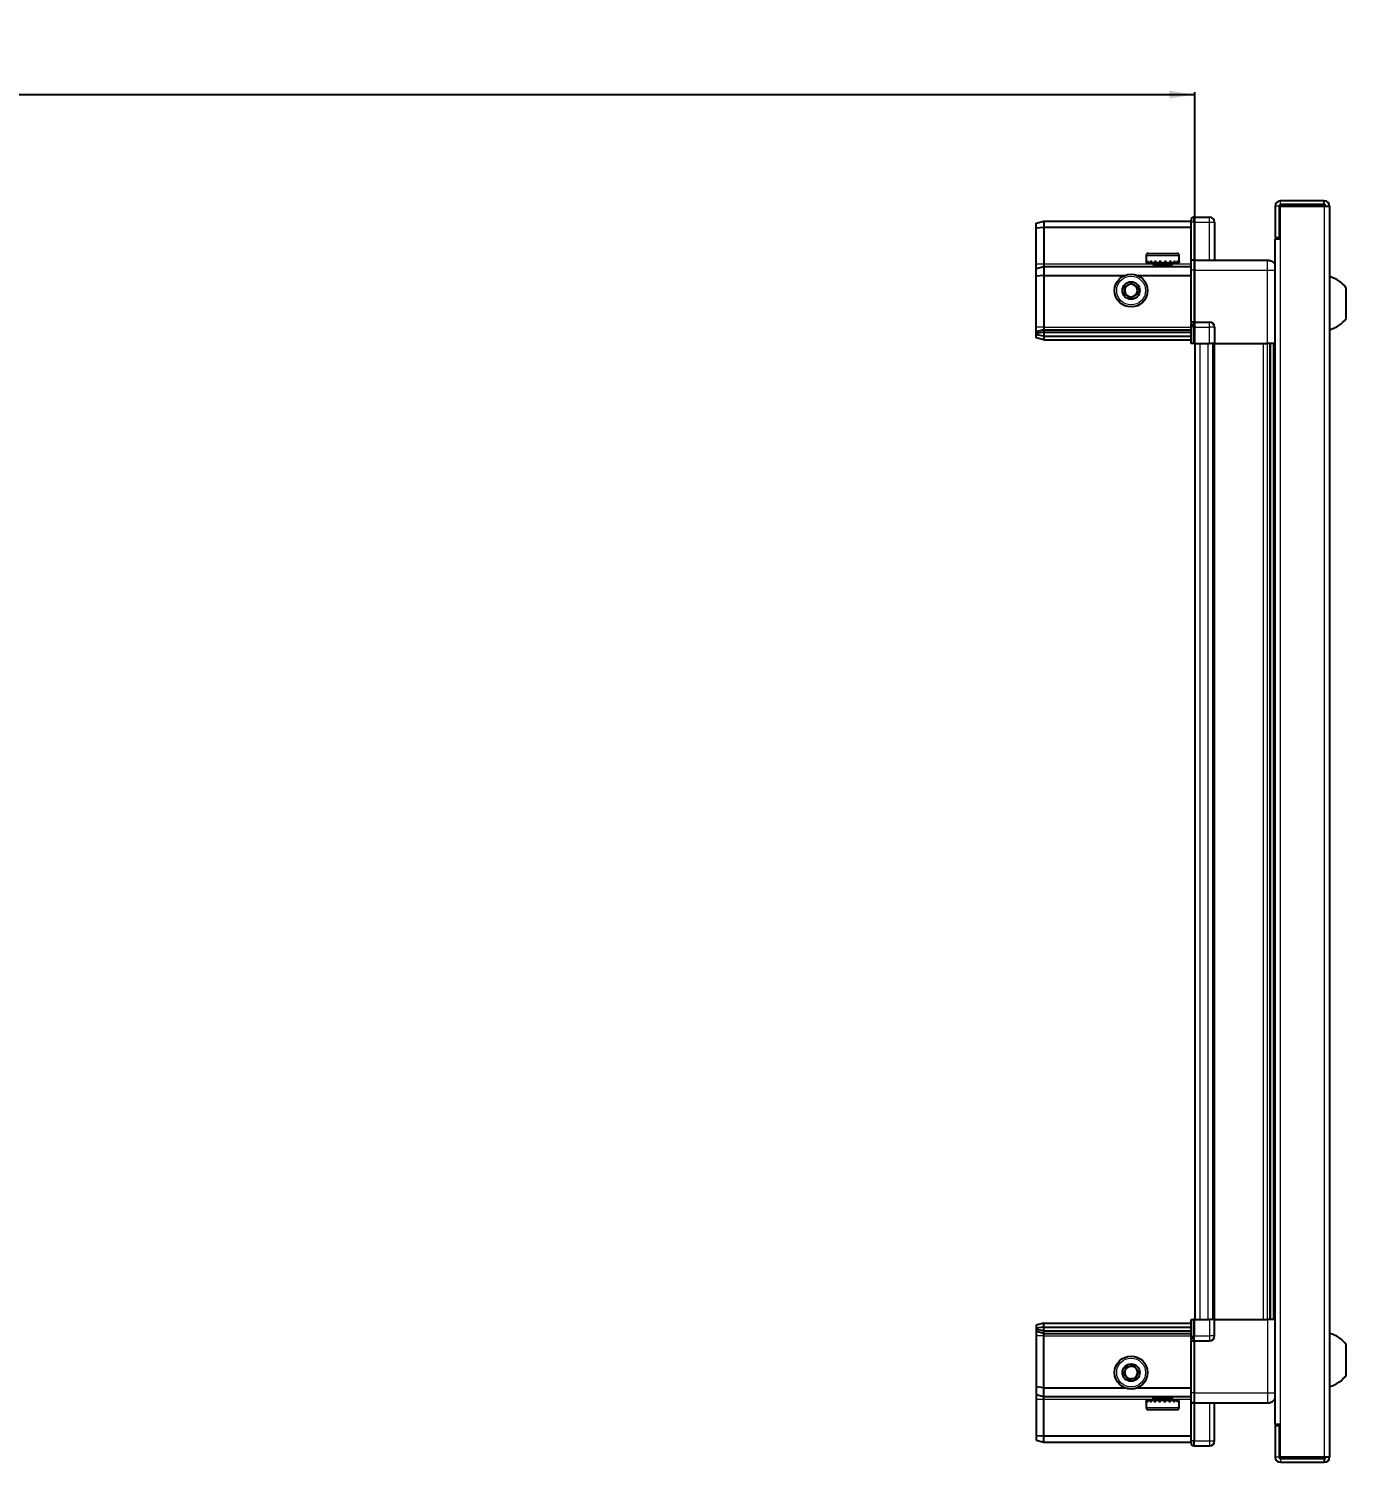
# Model space of a CAD drawing. Header units: millimetres. Extents: x 834 to 4062, y -209 to 1865.
# Drawn here: x 2549 to 3070, y 1227 to 1794 of the extents above; entities that cross this region are included whole.
import ezdxf

# ---------------------------------------------------------------- set-up
doc = ezdxf.new("R2010")
doc.units = ezdxf.units.MM
doc.layers.add('FORMAT', color=7, linetype='Continuous')
doc.styles.add('SLDTEXTSTYLE0', font='TXT', dxfattribs={"width": 0.75})
doc.dimstyles.new('SLDDIMSTYLE0', dxfattribs={"dimtxt": 20, "dimasz": 10, "dimexe": 0, "dimexo": 0.0625, "dimgap": 5, "dimtad": 2, "dimdec": 1, "dimrnd": 1e-09, "dimzin": 12, "dimdsep": 46, "dimtxsty": 'SLDTEXTSTYLE0', "dimsah": 1, "dimcen": 0.09, "dimadec": 0, "dimazin": 3, "dimtfac": 1, "dimtofl": 0, "dimtmove": 0, "dimatfit": 3, "dimfxl": 0, "dimfrac": 2, "dimtolj": 1, "dimtzin": 12, "dimarcsym": 0})

# ---------------------------------------------------------------- blocks, each defined once
blk = doc.blocks.new('_D_4')
at = {"layer": 'FORMAT'}
for p, q in [((1910.07, 1669.77), (1910.07, 1769.26)), ((1910.07, 1768.26), (3010.07, 1768.26)), ((3010.07, 1669.77), (3010.07, 1769.26))]:
    blk.add_line(p, q, dxfattribs=at)
for points in [[(1910.07, 1768.26), (1920.07, 1766.72), (1920.07, 1769.8)], [(3010.07, 1768.26), (3000.07, 1769.8), (3000.07, 1766.72)]]:
    blk.add_solid(points, dxfattribs=at)
at = {"layer": 'FORMAT', "insert": (2430.51, 1794.04), "char_height": 20, "attachment_point": 1, "style": 'SLDTEXTSTYLE0'}
blk.add_mtext('1100', dxfattribs=at)

msp = doc.modelspace()

# ---------------------------------------------------------------- linework, layer by layer
at = {"color": 7, "linetype": 'Continuous', "lineweight": 25}
for p, q in [((3041.92, 1724.16), (3041.92, 1711.76)), ((3043.42, 1724.16), (3043.42, 1711.76)), ((3043.92, 1711.26), (3043.92, 1724.16)), ((3043.92, 1724.16), (3061.32, 1724.16)), ((3061.32, 1726.26), (3044.02, 1726.26)), ((3061.32, 1724.76), (3044.02, 1724.76)), ((3061.32, 1724.76), (3061.32, 1726.26)), ((3061.32, 1724.16), (3063.42, 1724.16)), ((3063.42, 1724.16), (3063.42, 1229.36)), ((2947.42, 1717.45), (2950.42, 1718.26)), ((2950.42, 1718.26), (2950.42, 1715.76)), ((2950.42, 1718.26), (3008.72, 1718.26)), ((3009.59, 1719.76), (3008.72, 1719.26)), ((3009.59, 1719.76), (3008.72, 1719.26)), ((3008.72, 1719.26), (3008.72, 1717.76)), ((3009.92, 1719.76), (3009.59, 1719.76)), ((3009.92, 1719.76), (3009.59, 1719.76)), ((3009.92, 1717.76), (3009.92, 1719.76)), ((3009.92, 1719.76), (3009.92, 1719.76)), ((3009.92, 1719.76), (3015.92, 1719.76)), ((2947.42, 1715.6), (2947.42, 1717.45)), ((2947.42, 1715.6), (2950.42, 1715.76)), ((2947.42, 1701.26), (2947.42, 1715.6)), ((2950.42, 1715.76), (2950.42, 1701.26)), ((2950.42, 1715.76), (3008.72, 1715.76)), ((3008.72, 1702.96), (3008.72, 1717.76)), ((3009.92, 1717.76), (3009.92, 1702.96)), ((3017.92, 1717.76), (3017.92, 1702.76)), ((3041.82, 1711.26), (3041.82, 1242.26)), ((3041.82, 1711.26), (3043.92, 1711.26)), ((3041.92, 1711.76), (3043.42, 1711.76)), ((2947.42, 1699.45), (2947.42, 1701.26)), ((2950.42, 1701.26), (2950.42, 1700.26)), ((2990.92, 1704.66), (2990.92, 1701.76)), ((2990.92, 1701.76), (2990.96, 1701.76)), ((2991.08, 1702.26), (2990.96, 1702.26)), ((2990.96, 1702.26), (2990.96, 1701.76)), ((2990.96, 1701.76), (2991.08, 1701.76)), ((2991.08, 1702.26), (2991.08, 1701.76)), ((2991.08, 1701.76), (2991.49, 1701.76)), ((2991.83, 1702.26), (2991.49, 1702.26)), ((2991.49, 1702.26), (2991.49, 1701.76)), ((2991.49, 1701.76), (2991.83, 1701.76)), ((2991.72, 1705.46), (3003.12, 1705.46)), ((2991.83, 1702.26), (2991.83, 1701.76)), ((2991.83, 1701.76), (2992.6, 1701.76)), ((2993.12, 1702.26), (2992.6, 1702.26)), ((2992.6, 1702.26), (2992.6, 1701.76)), ((2992.6, 1701.76), (2993.12, 1701.76)), ((2993.02, 1701.76), (2993.02, 1701.66)), ((2993.02, 1701.66), (3001.82, 1701.66)), ((2993.12, 1702.26), (2993.12, 1701.76)), ((2993.12, 1701.76), (2994.18, 1701.76)), ((2993.42, 1701.26), (2994.11, 1700.77)), ((2993.42, 1701.26), (3001.42, 1701.26)), ((2994.84, 1702.26), (2994.18, 1702.26)), ((2994.18, 1702.26), (2994.18, 1701.76)), ((2994.18, 1701.76), (2994.84, 1701.76)), ((2994.84, 1702.26), (2994.84, 1701.76)), ((2994.84, 1701.76), (2996.08, 1701.76)), ((2996.81, 1702.26), (2996.08, 1702.26)), ((2996.08, 1702.26), (2996.08, 1701.76)), ((2996.08, 1701.76), (2996.51, 1701.76)), ((2996.51, 1702.26), (2996.51, 1701.76)), ((2996.81, 1702.26), (2996.81, 1701.76)), ((2996.81, 1701.76), (2998.11, 1701.76)), ((2998.84, 1702.26), (2998.11, 1702.26)), ((2998.11, 1702.26), (2998.11, 1701.76)), ((2998.38, 1702.26), (2998.38, 1701.76)), ((2998.38, 1701.76), (2998.84, 1701.76)), ((2998.84, 1702.26), (2998.84, 1701.76)), ((2998.84, 1701.76), (3000.08, 1701.76)), ((3000.73, 1702.26), (3000.08, 1702.26)), ((3000.08, 1702.26), (3000.08, 1701.76)), ((3000.08, 1701.76), (3000.73, 1701.76)), ((3000.73, 1702.26), (3000.73, 1701.76)), ((3000.73, 1701.76), (3001.78, 1701.76)), ((3000.73, 1700.77), (3001.42, 1701.26)), ((3002.3, 1702.26), (3001.78, 1702.26)), ((3001.78, 1702.26), (3001.78, 1701.76)), ((3001.78, 1701.76), (3002.3, 1701.76)), ((3001.82, 1701.66), (3001.82, 1701.76)), ((3002.3, 1702.26), (3002.3, 1701.76)), ((3002.3, 1701.76), (3003.06, 1701.76)), ((3003.39, 1702.26), (3003.06, 1702.26)), ((3003.06, 1702.26), (3003.06, 1701.76)), ((3003.06, 1701.76), (3003.39, 1701.76)), ((3003.39, 1702.26), (3003.39, 1701.76)), ((3003.39, 1701.76), (3003.78, 1701.76)), ((3003.89, 1702.26), (3003.78, 1702.26)), ((3003.78, 1702.26), (3003.78, 1701.76)), ((3003.78, 1701.76), (3003.89, 1701.76)), ((3003.89, 1702.26), (3003.89, 1701.76)), ((3003.89, 1701.76), (3003.92, 1701.76)), ((3003.92, 1701.76), (3003.92, 1704.66)), ((3008.72, 1702.76), (3008.72, 1702.96)), ((3009.92, 1702.76), (3008.72, 1702.76)), ((3008.72, 1698.76), (3008.72, 1702.76)), ((3009.92, 1702.96), (3009.92, 1702.76)), ((3009.92, 1702.76), (3009.92, 1698.76)), ((3009.92, 1702.76), (3038.92, 1702.76)), ((2947.42, 1699.45), (2950.42, 1700.26)), ((2947.42, 1696.42), (2947.42, 1699.45)), ((2950.42, 1696.76), (2947.42, 1696.42)), ((2947.42, 1676.26), (2947.42, 1696.42)), ((2950.42, 1700.26), (2950.42, 1696.76)), ((2950.42, 1700.26), (3008.72, 1700.26)), ((2950.42, 1696.76), (2950.42, 1676.26)), ((2950.42, 1696.76), (2982.42, 1696.76)), ((2987.42, 1696.76), (3008.72, 1696.76)), ((2994.11, 1700.77), (2993.42, 1700.29)), ((2993.42, 1700.29), (2993.42, 1700.26)), ((2993.42, 1700.29), (3001.42, 1700.29)), ((2994.11, 1700.77), (3000.73, 1700.77)), ((3001.42, 1700.29), (3000.73, 1700.77)), ((3001.42, 1700.26), (3001.42, 1700.29)), ((3008.72, 1678.46), (3008.72, 1698.76)), ((3009.92, 1698.76), (3009.92, 1678.46)), ((3070.02, 1679.76), (3070.02, 1691.76)), ((2947.42, 1674.45), (2947.42, 1676.26)), ((2950.42, 1675.26), (2947.42, 1674.45)), ((2947.42, 1673.71), (2947.42, 1674.45)), ((2950.42, 1674.26), (2947.42, 1673.71)), ((2947.42, 1673.21), (2947.42, 1673.71)), ((2950.42, 1672.76), (2947.42, 1673.21)), ((2947.42, 1672.06), (2947.42, 1673.21)), ((2950.42, 1676.26), (2950.42, 1675.26)), ((2950.42, 1675.26), (2950.42, 1674.26)), ((2950.42, 1675.26), (3008.72, 1675.26)), ((2950.42, 1674.26), (3008.72, 1674.26)), ((2950.42, 1674.26), (2950.42, 1672.76)), ((3008.72, 1678.26), (3008.72, 1678.46)), ((3009.92, 1678.26), (3008.72, 1678.26)), ((3008.72, 1678.26), (3008.72, 1677.58)), ((3008.72, 1669.76), (3008.72, 1677.58)), ((3009.59, 1676.26), (3009.59, 1669.76)), ((3009.92, 1678.46), (3009.92, 1678.26)), ((3009.92, 1676.26), (3009.92, 1678.26)), ((3009.92, 1676.26), (3009.92, 1678.26)), ((3009.92, 1678.26), (3015.92, 1678.26)), ((3009.92, 1676.26), (3009.92, 1669.76)), ((3017.92, 1676.26), (3017.92, 1669.76)), ((2950.42, 1671.26), (2947.42, 1672.06)), ((2950.42, 1672.76), (2950.42, 1671.26)), ((2950.42, 1672.76), (3008.72, 1672.76)), ((2950.42, 1671.26), (3008.72, 1671.26)), ((3009.59, 1669.76), (3008.72, 1669.76)), ((3009.92, 1669.76), (3009.59, 1669.76)), ((3009.92, 1669.76), (3015.92, 1669.76)), ((3010.07, 1669.76), (3010.07, 1283.76)), ((3017.92, 1669.76), (3015.92, 1669.76)), ((3017.27, 1669.76), (3017.27, 1283.76)), ((3017.92, 1669.76), (3038.92, 1669.76)), ((3039.94, 1283.76), (3039.94, 1669.76)), ((3039.98, 1283.76), (3039.98, 1669.76)), ((3041.77, 1669.76), (3041.77, 1283.76)), ((2950.42, 1282.26), (2947.42, 1281.45)), ((2950.42, 1280.76), (2950.42, 1282.26)), ((2950.42, 1282.26), (3008.72, 1282.26)), ((3008.72, 1275.93), (3008.72, 1283.76)), ((3008.72, 1283.76), (3009.59, 1283.76)), ((3009.59, 1283.76), (3009.59, 1283.76)), ((3009.59, 1283.76), (3009.59, 1277.26)), ((3009.92, 1283.76), (3009.59, 1283.76)), ((3009.92, 1283.76), (3009.92, 1277.26)), ((3009.92, 1283.76), (3009.92, 1283.76)), ((3009.92, 1283.76), (3015.92, 1283.76)), ((3009.92, 1283.76), (3009.92, 1277.26)), ((3017.92, 1283.76), (3015.92, 1283.76)), ((3017.92, 1277.26), (3017.92, 1283.76)), ((3017.92, 1283.76), (3038.92, 1283.76)), ((2947.42, 1281.45), (2947.42, 1280.3)), ((2950.42, 1280.76), (2947.42, 1280.3)), ((2947.42, 1280.3), (2947.42, 1279.8)), ((2950.42, 1279.26), (2947.42, 1279.8)), ((2947.42, 1279.8), (2947.42, 1279.06)), ((2950.42, 1278.26), (2947.42, 1279.06)), ((2947.42, 1279.06), (2947.42, 1277.26)), ((2947.42, 1277.26), (2947.42, 1257.09)), ((2950.42, 1280.76), (3008.72, 1280.76)), ((2950.42, 1279.26), (2950.42, 1280.76)), ((2950.42, 1279.26), (3008.72, 1279.26)), ((2950.42, 1278.26), (2950.42, 1279.26)), ((2950.42, 1278.26), (3008.72, 1278.26)), ((2950.42, 1277.26), (2950.42, 1278.26)), ((2950.42, 1256.76), (2950.42, 1277.26)), ((3008.72, 1275.93), (3008.72, 1275.26)), ((3009.92, 1275.26), (3009.92, 1277.26)), ((3009.92, 1275.26), (3008.72, 1275.26)), ((3008.72, 1275.06), (3008.72, 1275.26)), ((3008.72, 1254.76), (3008.72, 1275.06)), ((3009.92, 1275.26), (3009.92, 1275.06)), ((3009.92, 1275.26), (3015.92, 1275.26)), ((3009.92, 1275.06), (3009.92, 1254.76)), ((3070.02, 1261.76), (3070.02, 1273.76)), ((2950.42, 1256.76), (2947.42, 1257.09)), ((2947.42, 1257.09), (2947.42, 1254.06)), ((2947.42, 1254.06), (2950.42, 1253.26)), ((2947.42, 1254.06), (2947.42, 1252.26)), ((2950.42, 1256.76), (2982.42, 1256.76)), ((2950.42, 1253.26), (2950.42, 1256.76)), ((2950.42, 1253.26), (3008.72, 1253.26)), ((2950.42, 1252.26), (2950.42, 1253.26)), ((2987.42, 1256.76), (3008.72, 1256.76)), ((2993.42, 1253.26), (2993.42, 1253.22)), ((3001.42, 1253.22), (3001.42, 1253.26)), ((3008.72, 1250.76), (3008.72, 1254.76)), ((3009.92, 1254.76), (3009.92, 1250.76)), ((2947.42, 1252.26), (2947.42, 1237.91)), ((2950.42, 1237.76), (2950.42, 1252.26)), ((2990.92, 1251.76), (2990.92, 1248.86)), ((2990.94, 1251.76), (2990.92, 1251.76)), ((2990.94, 1251.26), (2990.94, 1251.76)), ((2991.04, 1251.76), (2990.94, 1251.76)), ((2990.94, 1251.26), (2991.04, 1251.26)), ((2991.04, 1251.26), (2991.04, 1251.76)), ((2991.41, 1251.76), (2991.04, 1251.76)), ((2991.41, 1251.26), (2991.41, 1251.76)), ((2991.73, 1251.76), (2991.41, 1251.76)), ((2991.41, 1251.26), (2991.73, 1251.26)), ((3003.12, 1248.06), (2991.72, 1248.06)), ((2991.73, 1251.26), (2991.73, 1251.76)), ((2992.47, 1251.76), (2991.73, 1251.76)), ((2992.47, 1251.26), (2992.47, 1251.76)), ((2992.97, 1251.76), (2992.47, 1251.76)), ((2992.47, 1251.26), (2992.97, 1251.26)), ((2992.97, 1251.26), (2992.97, 1251.76)), ((2994.01, 1251.76), (2992.97, 1251.76)), ((2993.02, 1251.86), (2993.02, 1251.76)), ((3001.82, 1251.86), (2993.02, 1251.86)), ((2993.42, 1253.22), (2994.11, 1252.74)), ((3001.42, 1253.22), (2993.42, 1253.22)), ((2994.11, 1252.74), (2993.42, 1252.26)), ((3001.42, 1252.26), (2993.42, 1252.26)), ((2994.01, 1251.26), (2994.01, 1251.76)), ((2994.66, 1251.76), (2994.01, 1251.76)), ((2994.01, 1251.26), (2994.66, 1251.26)), ((3000.73, 1252.74), (2994.11, 1252.74)), ((2994.66, 1251.26), (2994.66, 1251.76)), ((2995.89, 1251.76), (2994.66, 1251.76)), ((2995.89, 1251.26), (2995.89, 1251.76)), ((2996.38, 1251.76), (2995.89, 1251.76)), ((2995.89, 1251.26), (2996.61, 1251.26)), ((2996.38, 1251.26), (2996.38, 1251.76)), ((2996.61, 1251.26), (2996.61, 1251.76)), ((2997.91, 1251.76), (2996.61, 1251.76)), ((2997.91, 1251.26), (2997.91, 1251.76)), ((2997.91, 1251.26), (2998.64, 1251.26)), ((2998.25, 1251.26), (2998.25, 1251.76)), ((2998.64, 1251.76), (2998.25, 1251.76)), ((2998.64, 1251.26), (2998.64, 1251.76)), ((2999.89, 1251.76), (2998.64, 1251.76)), ((2999.89, 1251.26), (2999.89, 1251.76)), ((3000.56, 1251.76), (2999.89, 1251.76)), ((2999.89, 1251.26), (3000.56, 1251.26)), ((3000.56, 1251.26), (3000.56, 1251.76)), ((3001.63, 1251.76), (3000.56, 1251.76)), ((3000.73, 1252.74), (3001.42, 1253.22)), ((3001.42, 1252.26), (3000.73, 1252.74)), ((3001.63, 1251.26), (3001.63, 1251.76)), ((3002.16, 1251.76), (3001.63, 1251.76)), ((3001.63, 1251.26), (3002.16, 1251.26)), ((3001.82, 1251.76), (3001.82, 1251.86)), ((3002.16, 1251.26), (3002.16, 1251.76)), ((3002.95, 1251.76), (3002.16, 1251.76)), ((3002.95, 1251.26), (3002.95, 1251.76)), ((3003.3, 1251.76), (3002.95, 1251.76)), ((3002.95, 1251.26), (3003.3, 1251.26)), ((3003.3, 1251.26), (3003.3, 1251.76)), ((3003.74, 1251.76), (3003.3, 1251.76)), ((3003.74, 1251.26), (3003.74, 1251.76)), ((3003.87, 1251.76), (3003.74, 1251.76)), ((3003.74, 1251.26), (3003.87, 1251.26)), ((3003.87, 1251.26), (3003.87, 1251.76)), ((3003.92, 1251.76), (3003.87, 1251.76)), ((3003.92, 1248.86), (3003.92, 1251.76)), ((3009.92, 1250.76), (3008.72, 1250.76)), ((3008.72, 1250.56), (3008.72, 1250.76)), ((3008.72, 1235.76), (3008.72, 1250.56)), ((3009.92, 1250.76), (3009.92, 1250.56)), ((3009.92, 1250.76), (3038.92, 1250.76)), ((3009.92, 1250.56), (3009.92, 1235.76)), ((3009.92, 1250.56), (3009.92, 1235.76)), ((3017.92, 1235.76), (3017.92, 1250.76)), ((3043.92, 1242.26), (3041.82, 1242.26)), ((3043.92, 1229.36), (3043.92, 1242.26)), ((2947.42, 1237.91), (2950.42, 1237.76)), ((2947.42, 1237.91), (2947.42, 1236.06)), ((2950.42, 1237.76), (3008.72, 1237.76)), ((2950.42, 1235.26), (2950.42, 1237.76)), ((3041.92, 1241.76), (3043.42, 1241.76)), ((3041.92, 1241.76), (3041.92, 1229.36)), ((3043.42, 1241.76), (3043.42, 1229.36)), ((2947.42, 1236.06), (2950.42, 1235.26)), ((2950.42, 1235.26), (3008.72, 1235.26)), ((3008.72, 1235.76), (3008.72, 1234.26)), ((3008.72, 1234.26), (3009.59, 1233.76)), ((3009.92, 1233.76), (3009.59, 1233.76)), ((3009.92, 1233.76), (3009.92, 1235.76)), ((3009.92, 1233.76), (3015.92, 1233.76)), ((3061.32, 1229.36), (3043.92, 1229.36)), ((3044.02, 1228.76), (3061.32, 1228.76)), ((3044.02, 1227.26), (3061.32, 1227.26)), ((3063.42, 1229.36), (3061.32, 1229.36)), ((3061.32, 1228.76), (3061.32, 1227.26))]:
    msp.add_line(p, q, dxfattribs=at)
at = {"color": 8, "linetype": 'Continuous', "lineweight": 18}
for p, q in [((3043.42, 1724.16), (3041.92, 1724.16)), ((3044.02, 1724.76), (3044.02, 1726.26)), ((3061.32, 1724.16), (3061.32, 1229.36)), ((3015.92, 1717.76), (3015.92, 1719.76)), ((3009.92, 1717.76), (3008.72, 1717.76)), ((3009.92, 1717.76), (3015.92, 1717.76)), ((3015.92, 1717.76), (3017.92, 1717.76)), ((3015.92, 1702.76), (3015.92, 1717.76)), ((3043.92, 1711.26), (3043.92, 1242.26)), ((2947.42, 1701.26), (2950.42, 1701.26)), ((2950.42, 1701.26), (2993.42, 1701.26)), ((2990.92, 1704.66), (3003.92, 1704.66)), ((3001.42, 1701.26), (3008.72, 1701.26)), ((3008.72, 1702.96), (3009.92, 1702.96)), ((3009.92, 1698.76), (3008.72, 1698.76)), ((3009.92, 1698.76), (3038.92, 1698.76)), ((3038.92, 1669.76), (3038.92, 1698.76)), ((2950.42, 1676.26), (2947.42, 1676.26)), ((2950.42, 1676.26), (3008.72, 1676.26)), ((3008.72, 1678.46), (3009.92, 1678.46)), ((3009.92, 1676.26), (3009.59, 1676.26)), ((3009.92, 1676.26), (3015.92, 1676.26)), ((3015.92, 1676.26), (3015.92, 1678.26)), ((3015.92, 1669.76), (3015.92, 1676.26)), ((3017.92, 1676.26), (3015.92, 1676.26)), ((3012.07, 1669.76), (3012.07, 1283.76)), ((3015.27, 1669.76), (3015.27, 1283.76)), ((3017.92, 1669.76), (3017.92, 1283.76)), ((3037.32, 1283.76), (3037.32, 1669.76)), ((3038.74, 1669.76), (3038.74, 1283.76)), ((3041.18, 1283.76), (3041.18, 1669.76)), ((3009.92, 1283.76), (3009.59, 1283.76)), ((3015.92, 1283.76), (3015.92, 1277.26)), ((3038.92, 1283.76), (3038.92, 1254.76)), ((2950.42, 1277.26), (2947.42, 1277.26)), ((2950.42, 1277.26), (3008.72, 1277.26)), ((3009.92, 1277.26), (3009.59, 1277.26)), ((3009.92, 1277.26), (3015.92, 1277.26)), ((3017.92, 1277.26), (3015.92, 1277.26)), ((3015.92, 1277.26), (3015.92, 1275.26)), ((3009.92, 1275.06), (3008.72, 1275.06)), ((3009.92, 1254.76), (3008.72, 1254.76)), ((3009.92, 1254.76), (3038.92, 1254.76)), ((2947.42, 1252.26), (2950.42, 1252.26)), ((2950.42, 1252.26), (2993.42, 1252.26)), ((3003.92, 1248.86), (2990.92, 1248.86)), ((3001.42, 1252.26), (3008.72, 1252.26)), ((3009.92, 1250.56), (3008.72, 1250.56)), ((3015.92, 1250.76), (3015.92, 1235.76)), ((3009.92, 1235.76), (3008.72, 1235.76)), ((3009.92, 1235.76), (3015.92, 1235.76)), ((3015.92, 1235.76), (3017.92, 1235.76)), ((3015.92, 1235.76), (3015.92, 1233.76)), ((3043.42, 1229.36), (3041.92, 1229.36)), ((3044.02, 1228.76), (3044.02, 1227.26))]:
    msp.add_line(p, q, dxfattribs=at)
at = {"color": 7, "linetype": 'Continuous', "lineweight": 25}
for centre, radius in [((2984.92, 1690.76), 6.5), ((2984.92, 1690.76), 3.46), ((2984.92, 1262.76), 6.5), ((2984.92, 1262.76), 3.46)]:
    msp.add_circle(centre, radius, dxfattribs=at)
at = {"color": 8, "linetype": 'Continuous', "lineweight": 18}
for centre in [(2984.92, 1690.76), (2984.92, 1262.76)]:
    msp.add_circle(centre, 5.7, dxfattribs=at)
at = {"color": 7, "linetype": 'Continuous', "lineweight": 25}
for centre, radius, start, end in [((3044.02, 1724.16), 2.1, 90, 180), ((3044.02, 1724.16), 0.6, 90, 180), ((3061.32, 1724.16), 2.1, 0, 90), ((3061.32, 1724.16), 0.6, 0, 90), ((3015.92, 1717.76), 2, 0, 90), ((2991.72, 1704.66), 0.8, 90, 180), ((2993.02, 1701.26), 0.4, 0, 90), ((3001.82, 1701.26), 0.4, 90, 180), ((3003.12, 1704.66), 0.8, 0, 90), ((3060.4, 1684.73), 11.91, 36.1266, 75.2996), ((2984.92, 1690.76), 2.5, 120.741, 180.741), ((2984.92, 1690.76), 2.5, 180.741, 240.741), ((2984.92, 1690.76), 2.5, 60.741, 120.741), ((2984.92, 1690.76), 2.5, 0.741, 60.741), ((2984.92, 1690.76), 2.5, 300.741, 0.741), ((2984.92, 1690.76), 2.5, 240.741, 300.741), ((3060.4, 1686.78), 11.91, 284.7004, 323.8734), ((3015.92, 1676.26), 2, 0, 90), ((3015.92, 1277.26), 2, 270, 0), ((3060.4, 1266.73), 11.91, 36.1266, 75.2996), ((2984.92, 1262.76), 2.5, 95.9116, 155.9116), ((2984.92, 1262.76), 2.5, 35.9116, 95.9116), ((2984.92, 1262.76), 2.5, 155.9116, 215.9116), ((2984.92, 1262.76), 2.5, 215.9116, 275.9116), ((2984.92, 1262.76), 2.5, 275.9116, 335.9116), ((2984.92, 1262.76), 2.5, 335.9116, 35.9116), ((3060.4, 1268.78), 11.91, 284.7004, 323.8734), ((2991.72, 1248.86), 0.8, 180, 270), ((2993.02, 1252.26), 0.4, 270, 0), ((3001.82, 1252.26), 0.4, 180, 270), ((3003.12, 1248.86), 0.8, 270, 0), ((3015.92, 1235.76), 2, 270, 0), ((3044.02, 1229.36), 2.1, 180, 270), ((3044.02, 1229.36), 0.6, 180, 270), ((3061.32, 1229.36), 2.1, 270, 0), ((3061.32, 1229.36), 0.6, 270, 0)]:
    msp.add_arc(centre, radius, start, end, dxfattribs=at)
for centre, start_param, end_param in [((3006.12, 1676.26), 0, 0.722734), ((3006.12, 1277.26), 5.560451, 6.283185)]:
    msp.add_ellipse(centre, major_axis=(3.46, 0), ratio=0.57735, start_param=start_param, end_param=end_param, dxfattribs=at)
for points, knots in [([(3038.92, 1702.76), (3039.36, 1702.71), (3040.04, 1702.64), (3040.85, 1702.2), (3041.41, 1701.76), (3041.68, 1701.39), (3041.82, 1701.21)], [0, 0, 0, 0, 0.384298, 0.591173, 0.802437, 1, 1, 1, 1]), ([(2982.4, 1692.17), (2982.84, 1692.43), (2983.67, 1692.92), (2984.5, 1693.42), (2984.88, 1693.64)], [0, 0, 0, 0, 0.534686, 1, 1, 1, 1]), ([(2982.44, 1689.28), (2982.44, 1689.41), (2982.43, 1690), (2982.42, 1691), (2982.41, 1691.82), (2982.4, 1692.17)], [0, 0, 0, 0, 0.133125, 0.637099, 1, 1, 1, 1]), ([(2984.88, 1693.64), (2985.33, 1693.39), (2986.17, 1692.92), (2987.01, 1692.45), (2987.4, 1692.23)], [0, 0, 0, 0, 0.534686, 1, 1, 1, 1]), ([(2987.4, 1692.23), (2987.4, 1691.89), (2987.42, 1691.06), (2987.43, 1690.07), (2987.44, 1689.47), (2987.44, 1689.35)], [0, 0, 0, 0, 0.362901, 0.866875, 1, 1, 1, 1]), ([(2984.96, 1687.87), (2984.51, 1688.12), (2983.67, 1688.59), (2982.83, 1689.06), (2982.44, 1689.28)], [0, 0, 0, 0, 0.5346859, 1, 1, 1, 1]), ([(2987.44, 1689.35), (2986.99, 1689.08), (2986.17, 1688.59), (2985.34, 1688.1), (2984.96, 1687.87)], [0, 0, 0, 0, 0.534686, 1, 1, 1, 1]), ([(3041.77, 1669.76), (3041.73, 1669.76), (3041.51, 1669.76), (3040.79, 1669.76), (3039.83, 1669.76), (3039.18, 1669.76), (3038.92, 1669.76)], [0, 0, 0, 0, 0.071707, 0.420979, 0.770251, 1, 1, 1, 1]), ([(3041.77, 1283.76), (3041.73, 1283.76), (3041.51, 1283.76), (3040.79, 1283.76), (3039.83, 1283.76), (3039.18, 1283.76), (3038.92, 1283.76)], [0, 0, 0, 0, 0.071707, 0.420979, 0.770251, 1, 1, 1, 1]), ([(2982.05, 1262.46), (2982.26, 1262.93), (2982.65, 1263.81), (2983.04, 1264.69), (2983.23, 1265.1)], [0, 0, 0, 0, 0.534686, 1, 1, 1, 1]), ([(2983.23, 1265.1), (2983.57, 1265.13), (2984.39, 1265.22), (2985.38, 1265.32), (2985.97, 1265.38), (2986.1, 1265.39)], [0, 0, 0, 0, 0.3629006, 0.8668753, 1, 1, 1, 1]), ([(2986.1, 1265.39), (2986.4, 1264.97), (2986.97, 1264.19), (2987.53, 1263.42), (2987.79, 1263.05)], [0, 0, 0, 0, 0.534686, 1, 1, 1, 1]), ([(2983.74, 1260.12), (2983.44, 1260.54), (2982.87, 1261.32), (2982.31, 1262.1), (2982.05, 1262.46)], [0, 0, 0, 0, 0.534686, 1, 1, 1, 1]), ([(2986.61, 1260.42), (2986.49, 1260.41), (2985.89, 1260.34), (2984.9, 1260.24), (2984.08, 1260.16), (2983.74, 1260.12)], [0, 0, 0, 0, 0.1331247, 0.6370994, 1, 1, 1, 1]), ([(2987.79, 1263.05), (2987.58, 1262.58), (2987.19, 1261.7), (2986.79, 1260.83), (2986.61, 1260.42)], [0, 0, 0, 0, 0.5346859, 1, 1, 1, 1]), ([(3038.92, 1250.76), (3039.36, 1250.8), (3040.04, 1250.88), (3040.85, 1251.31), (3041.41, 1251.75), (3041.68, 1252.12), (3041.82, 1252.31)], [0, 0, 0, 0, 0.384298, 0.591173, 0.802437, 1, 1, 1, 1])]:
    msp.add_open_spline(points, degree=3, knots=knots, dxfattribs=at)
at = {"color": 8, "linetype": 'Continuous', "lineweight": 18}
for points in [[(3038.92, 1698.76), (3038.92, 1699.28), (3038.92, 1700.33), (3038.92, 1701.65), (3038.92, 1702.58), (3038.92, 1702.7), (3038.92, 1702.76)], [(3038.92, 1254.76), (3038.92, 1254.23), (3038.92, 1253.18), (3038.92, 1251.86), (3038.92, 1250.94), (3038.92, 1250.82), (3038.92, 1250.76)]]:
    msp.add_open_spline(points, degree=3, dxfattribs=at)
for points in [[(3038.92, 1698.76), (3039.36, 1698.76), (3040.04, 1698.76), (3040.85, 1698.76), (3041.41, 1698.76), (3041.68, 1698.76), (3041.82, 1698.76)], [(3038.92, 1254.76), (3039.36, 1254.76), (3040.04, 1254.76), (3040.85, 1254.76), (3041.41, 1254.76), (3041.68, 1254.76), (3041.82, 1254.76)]]:
    msp.add_open_spline(points, degree=3, knots=[0, 0, 0, 0, 0.384298, 0.591173, 0.802437, 1, 1, 1, 1], dxfattribs=at)

# ---------------------------------------------------------------- dimensions: what is measured, and where the dimension line sits
at = {"layer": 'FORMAT'}
dim = msp.add_linear_dim(base=(3010.07, 1768.26), p1=(1910.07, 1669.76), p2=(3010.07, 1669.76), angle=0, dimstyle='SLDDIMSTYLE0', dxfattribs=at)
dim.commit()
dim.dimension.update_dxf_attribs({"geometry": '_D_4', "text_midpoint": (2460.07, 1768.26), "dimtype": 160})

doc.saveas('drawing.dxf')
